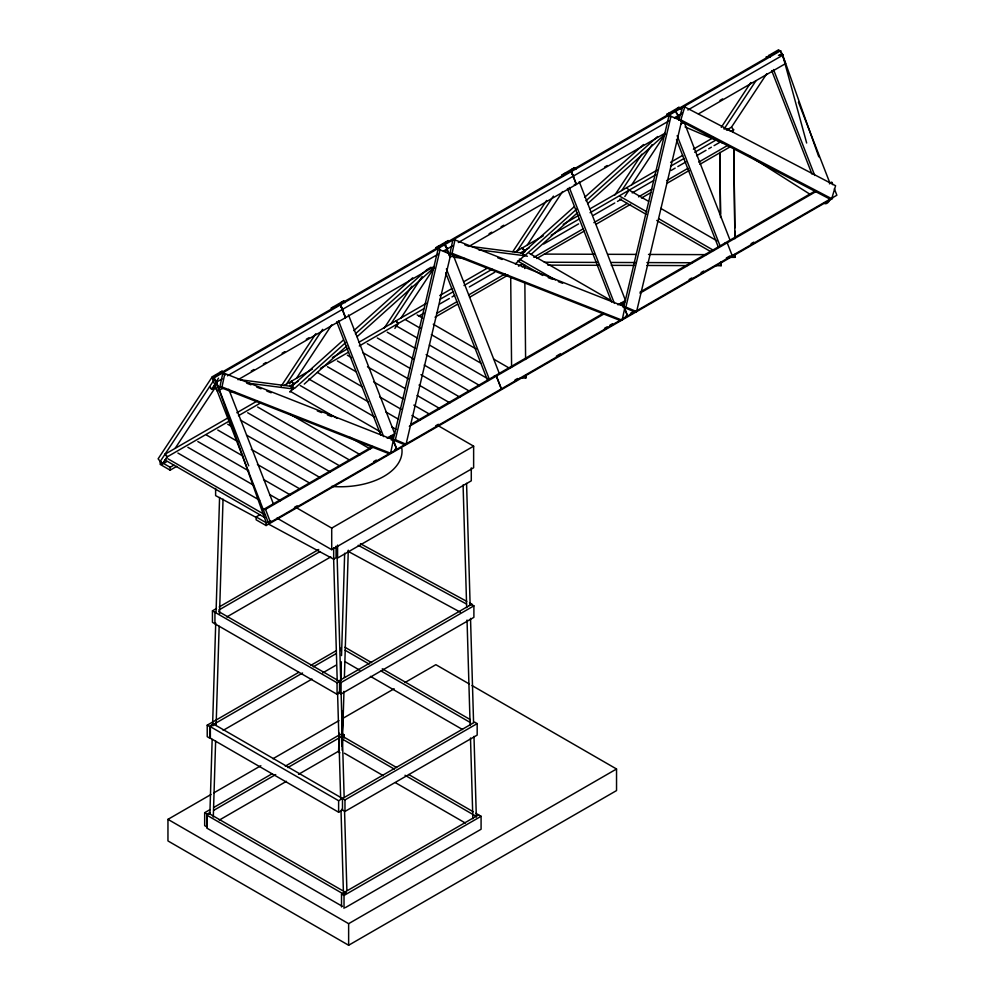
<?xml version="1.0" encoding="UTF-8"?>
<svg xmlns="http://www.w3.org/2000/svg" width="995" height="995" viewBox="0 0 995 995"><rect width="100%" height="100%" fill="white"/><g stroke="black" fill="none" stroke-linecap="round" stroke-linejoin="round"><path stroke-width="1.49" d="M210.355 726.661L210.355 738.166L338.623 812.218L342.491 809.992L344.979 811.435L477.177 735.106L477.177 723.601L474.69 722.159L338.623 800.714L210.355 726.661L212.843 725.218M337.579 545.073L337.579 558.021L471.282 480.834L471.282 467.886M338.623 812.218L338.623 800.714M216.475 608.505L212.445 610.843L212.445 622.348L337.069 694.299L339.556 692.856L339.556 681.351L218.788 611.626M714.932 265.69L721.126 265.715L721.164 261.648M339.22 746.399L339.531 734.099M209.883 813.873L212.159 739.434M212.582 725.467L215.716 623.106M216.052 612.261L219.572 497.488M213.303 817.044L215.629 741.051M216.114 725.542L219.149 626.278M219.534 613.878L223.042 499.117M338.586 751.747L339.158 733.141M340.775 680.406L341.347 661.799M341.534 655.593L344.668 553.232M342.156 750.267L343.971 691.338M344.394 677.371L348.287 550.198M219.82 387.154L222.706 373.734L224.858 373.535L393.435 439.815L390.55 453.235L388.386 453.434L219.82 387.154L221.972 386.955L390.55 453.235M221.972 386.955L224.858 373.535M834.357 188.764L836.87 195.231L619.985 320.402L449.939 253.538L452.824 240.118L454.976 239.919L625.034 306.783L622.136 320.203L619.985 320.402L270.416 522.275L268.252 522.474L212.134 377.901L342.23 302.791M449.939 253.538L452.091 253.339L454.976 239.919M391.284 440.014L395.363 439.703L440.026 249.857L450.723 254.397L406.06 444.243L403.908 444.442L393.199 439.902L437.862 250.056L440.026 249.857M670.966 116.315L625.88 307.082L636.589 311.634L681.662 120.868L670.966 116.315L668.814 116.514L623.865 306.684L622.534 303.251M682.595 107.124L678.714 120.096L680.866 119.897L831.708 198.701L835.589 185.729L684.747 106.925L682.781 107.224M680.866 119.897L684.747 106.925M248.713 465.822L216.226 381.707L218.552 378.112M212.321 376.719L158.13 458.807L162.359 464.18L160.183 461.518L214.385 379.443L216.562 382.092L211.748 389.393L209.559 386.744L211.873 389.319L216.686 382.018L212.321 376.719L222.295 370.973L221.475 372.205M162.359 464.18L167.185 456.879L229.061 421.159M162.483 464.105L167.309 456.804L165.12 454.155M175.095 448.397L215.455 387.279M281.187 386.172L315.825 333.711M332.877 307.89L333.686 306.647M286.498 384.082L322.641 329.333M342.84 302.132L343.661 300.9L345.116 302.667M289.62 383.784L291.224 381.346L293.537 383.933M296.46 378.324L331.77 324.855M290.938 387.975L293.662 383.859L291.473 381.209M342.342 309.893L343.039 309.072L340.738 306.497M384.033 328.375L411.918 286.15M391.035 323.723L422.154 276.61M447.389 241.773L448.21 240.541L435.897 247.668L436.432 249.036L438.235 246.287L439.69 248.066M401.01 317.965L433.795 268.314M394.866 328.437L398.199 323.499L396.022 320.85M445.611 251.598L447.588 248.713L445.399 246.063M512.798 251.66L546.603 200.468M563.655 174.647L564.463 173.416M517.263 250.852L553.419 196.102M573.617 168.889L574.426 167.657L575.881 169.424M527.238 245.093L562.548 191.612M522.723 253.091L524.427 250.628L522.251 247.966M573.244 176.588L573.817 175.841L571.503 173.267M614.81 195.132L641.85 154.188M621.813 190.493L652.073 144.648M678.167 108.53L678.976 107.298L680.431 109.064M631.775 184.734L664.573 135.071M624.823 196.55L628.977 190.269L626.8 187.607M676.5 118.293L678.354 115.482L676.177 112.833M721.251 127.348L750.827 82.56M779.545 50.832L778.662 49.75L768.7 55.509L766.884 58.245L766.349 56.877L769.297 56.491M724.012 129.114L755.964 80.732M726.474 130.059L731.462 127.186L766.784 73.705M731.462 127.186L733.651 129.835L732.432 131.813M782.58 55.732L783.028 55.048L780.839 52.399L782.754 54.713L778.476 55.31M289.794 392.055L293.202 388.958L291.025 386.309L239.671 379.692M515.286 263.936L524.377 255.69L522.188 253.041L470.573 246.387M346.198 342.106L294.508 388.498L292.319 385.849L343.449 339.954M353.834 330.638L412.701 277.804M355.389 333.847L426.619 269.931M304.259 384.107L346.77 345.949M357.106 336.671L434.069 267.593M527.4 256.225L524.738 255.715L522.549 253.066L574.19 206.749M584.587 197.408L643.541 144.524M525.236 251.424L522.549 253.066M524.738 255.715L576.727 209.074M585.968 200.779L657.608 136.526M531.044 254.409L577.262 212.955M587.659 203.627L665.07 134.188M268.538 524.104L333.673 559.178L336.074 557.685L336.074 546.18M331.882 309.395L331.347 308.027L343.661 300.9M562.648 176.165L562.125 174.797L574.426 167.657M670.468 114.823L669.013 113.057L667.197 115.806L666.662 114.437L678.976 107.298M343.474 302.07L438.049 247.469L435.897 247.668M440.474 246.063L569.264 171.712M570.508 170.991L778.476 50.919L780.627 50.733L785.627 63.568L698.428 113.915M780.627 50.733L214.174 377.777L212.01 377.976L216.412 381.682M216.562 382.092L222.059 378.921M227.42 375.824L438.086 254.198M443.447 251.113L452.949 245.616M458.322 242.519L668.976 120.892M674.336 117.808L682.284 113.206M687.856 109.997L783.028 55.048M211.748 389.393L215.579 387.179L214.323 387.018L216.5 389.667M251.262 371.035L253.949 369.493M263.339 364.07L266.026 362.516M282.132 353.213L284.819 351.67M306.286 339.27L308.972 337.715M427.066 269.546L431.059 267.232M489.092 233.725L491.766 232.183M501.119 226.785L503.793 225.243M574.264 184.56L576.292 184.436L571.292 171.588M604.55 167.073L607.224 165.531M719.945 100.445L722.619 98.903M219.298 390.55L217.009 390.811L223.004 388.398M238.004 379.742L433.969 266.598M453.894 255.093L450.063 257.307L445.063 244.459M664.834 133.305L468.894 246.437L464.876 244.857M680.966 124.002L683.453 122.572M228.775 417.402L164.996 454.23L167.185 456.879M236.835 412.751L256.959 401.134M283.811 385.637L312.442 369.095M332.429 357.566L348.412 348.337M359.071 342.18L426.395 303.313M439.753 295.602L451.78 288.649M463.807 281.709L487.861 267.817M514.589 252.394L543.22 235.865M563.195 224.335L579.189 215.107M589.836 208.95L657.222 170.045M670.605 162.322L682.657 155.357M693.378 149.175L713.465 137.571M238.452 415.723L261.275 402.552M289.694 386.147L298.04 381.321M320.452 368.386L348.561 352.155M359.27 345.974L423.708 308.773M439.815 299.47L453.247 291.722M463.981 285.528L492.177 269.247M520.596 252.829L529.191 247.867M551.155 235.193L579.339 218.925M590.072 212.731L655.804 174.772M670.568 166.252L683.988 158.503M694.721 152.31L716.176 139.909M733.651 129.835L731.163 131.265L724.248 128.305M176.762 466.344L170.145 470.162L160.183 464.404L160.307 461.456M163.827 463.322L166.513 461.779M418.696 316.174L424.032 313.102M440.014 303.861L449.342 298.475M452.016 296.945L454.678 295.403M469.329 286.933L494.652 272.319M543.743 243.986L578.592 223.875M593.331 215.355L614.773 202.98M617.46 201.425L621.477 199.112M632.211 192.906L653.678 180.518M671.127 170.443L675.157 168.118M677.831 166.575L685.891 161.924M696.624 155.718L706.015 150.295M708.701 148.752L711.388 147.198M714.062 145.656L719.435 142.546M160.183 461.518L170.145 467.277L173.889 465.125M436.544 313.475L456.693 301.846M468.794 294.856L505.074 273.911M518.507 266.15L522.537 263.824M533.842 257.307L583.194 228.813M593.866 222.656L627.211 203.403M638.516 196.873L651.887 189.149M666.6 180.655L688.005 168.292M698.714 162.123L728.141 145.133M435.039 317.218L457.601 304.196M469.54 297.306L508.01 275.093M522.126 266.946L524.676 265.466M536.74 258.513L584.189 231.114M596.129 224.223L630.619 204.311M641.489 198.03L650.78 192.669M666.7 183.478L689.261 170.456M699.883 164.324L729.969 146.949M372.665 446.456L263.252 509.627L265.541 509.365L270.416 522.275M387.117 438.123L394.716 433.733L348.474 314.917M410.699 424.504L603.492 313.201M617.945 304.856L625.494 300.502L579.239 181.687M640.146 292.032L815.738 190.654M265.416 509.428L372.926 447.352M389.169 437.987L394.356 434.989M409.318 426.345L603.828 314.047M620.059 304.681L625.022 301.808M639.996 293.164L815.751 191.699M829.395 183.826L831.87 182.383L832.765 184.672M832.566 198.502L266.1 525.547L256.125 519.8L256.125 516.915L259.869 514.763M256.125 516.915L266.1 522.673L270.541 522.201M268.252 522.474L270.876 520.97M294.458 507.351L297.132 505.796M373.635 461.63L376.321 460.076M394.729 449.454L396.893 449.255L391.893 436.407L389.605 436.681M435.686 425.81L438.347 424.28M514.95 380.04L517.624 378.498M556.379 356.135L560.384 353.81M604.487 328.35L607.161 326.808M609.823 325.265L612.497 323.723M625.382 316.286L627.658 316.024L624.362 307.542L634.424 311.833L636.589 311.634M630.482 313.338L633.156 311.808M689.1 279.508L691.761 277.966M701.089 272.58L703.751 271.038M726.313 258.016L730.044 255.864M751.101 243.7L753.775 242.158M295.527 507.214L331.708 528.109L473.632 446.17L473.632 467.749L331.708 549.688L276.996 518.109M219.174 606.962L318.723 549.489M218.776 610.084L320.104 551.566M226.773 616.975L330.775 556.914M302.555 673.006L209.709 726.611L209.709 738.116L207.221 736.686L207.221 725.168L298.724 672.346M310.826 665.356L336.397 650.593M213.925 723.726L209.311 726.387L207.221 725.168M313.325 666.799L336.198 653.591M213.49 725.591L214.858 724.795L344.979 799.918L477.177 723.601M223.166 730.355L311.97 679.087M322.741 672.869L336.198 665.095M212.445 610.843L337.069 682.794L339.556 681.351M473.894 605.843L471.406 604.4L338.574 681.09L341.061 682.533L473.894 605.843L473.894 617.348L341.061 694.037L338.574 692.595M471.991 685.543L616.539 768.998L616.539 790.577L348.636 945.25L167.956 840.937L167.956 819.358L211.04 794.483M213.726 792.928L260.852 765.727M272.966 758.725L338.934 720.641M342.964 718.315L394.132 688.776M404.903 682.558L435.86 664.685L469.317 684M209.858 812.579L207.171 814.134L207.171 827.081L204.671 825.639L204.671 812.691L210.057 809.594M214.087 807.268L271.871 773.899M285.304 766.15L340.402 734.335M213.888 810.253L275.702 774.57M287.804 767.58L344.233 734.994L344.233 737.88M206.749 815.104L209.249 813.661L346.31 892.801L343.822 894.244L206.749 815.104L206.749 828.051L342.479 906.408M219.261 820.104L286.448 781.311M298.55 774.321L338.86 751.051M341.521 906.942L341.521 893.995L478.595 814.868M341.521 893.995L344.021 895.438L481.082 816.298L481.082 829.245L345.364 907.614M167.956 819.358L348.636 923.671L616.539 768.998M779.62 55.123L782.754 54.713M766.349 56.877L768.513 56.678M678.789 108.48L676.637 108.679L677.172 110.047M673.802 111.353L675.966 111.154L677.01 113.84M666.662 114.437L668.827 114.238M572.088 169.038L574.239 168.839M569.14 171.787L571.416 171.513L576.416 184.361M562.125 174.797L564.277 174.598M831.87 182.383L829.718 182.583L798.438 102.199M831.708 198.701L829.556 198.9L680.903 121.241M445.859 241.909L448.024 241.71M442.912 244.658L445.188 244.397L446.233 247.071M725.044 243.016L727.208 242.817L732.208 255.665M338.238 305.092L340.638 304.756L345.638 317.592M331.347 308.027L333.499 307.828M620.382 303.45L622.659 303.176L623.927 306.435M622.87 306.982L625.034 306.783M222.109 372.142L219.945 372.341L220.48 373.71M212.134 377.901L214.298 377.702L219.174 390.612M494.279 376.247L496.43 376.048L501.43 388.896M494.154 376.321L496.306 376.122L501.306 388.97M389.48 436.755L391.644 436.556M729.497 257.369L735.143 257.344L735.143 254.471M520.161 378.05L525.808 378.025L525.808 375.152M544.377 254.098L594.115 254.26M608.094 254.31L636.079 254.409M648.504 254.446L706.002 254.645M544.352 262.232L597.187 262.419M611.179 262.469L636.041 262.543M646.924 262.58L691.985 262.742M547.847 265.13L598.903 265.304M611.278 265.342L634.487 265.416M646.862 265.466L687.085 265.603M478.657 249.795L524.377 255.69M453.185 257.108L465.386 258.675M247.879 383.112L293.202 388.958M230.106 391.421L234.633 392.005M497.736 257.767L502.052 259.471M548.183 277.617L552.511 279.309M558.282 281.585L562.598 283.276M452.091 253.339L622.136 320.203M222.706 373.734L225.492 374.816M246.648 383.15L250.976 384.841M256.747 387.117L261.063 388.809M266.834 391.085L271.162 392.776M317.293 410.923L321.621 412.626M327.38 414.89L331.708 416.594M395.363 439.703L406.06 444.243M685.07 126.937L722.644 143.056M256.324 517.537L215.617 495.622L215.617 488.421M469.242 605.507L472.215 604.326L469.491 602.846M360.439 543.73L466.767 601.366M358.212 545.297L466.531 604.04M347.976 551.267L460.399 612.211M629.897 190.555L648.665 201.4M660.73 208.365L717.034 240.877M619.922 196.313L646.738 211.798M658.802 218.763L713.776 250.491M619.736 199.087L646.016 214.261M656.762 220.467L710.505 251.486M529.24 253.315L611.029 300.527M519.278 259.061L555.471 279.968M517.562 260.951L542.685 275.466M417.154 314.93L422.514 318.027M433.248 324.221L476.145 348.984M493.582 359.046L509.664 368.337M405.848 319.905L420.599 328.425M431.32 334.618L480.933 363.25M395.873 325.663L417.328 338.051M429.392 345.016L488.383 379.07M387.254 332.193L415.412 348.449M426.134 354.643L479.764 385.6M377.279 337.952L413.485 358.847M424.206 365.041L469.789 391.358M367.317 343.698L410.214 368.473M420.947 374.667L459.827 397.117M362.702 352.553L408.298 378.871M419.019 385.065L449.852 402.863M347.379 355.215L351.397 357.541M367.491 366.819L405.027 388.498M417.092 395.463L439.889 408.622M337.404 360.974L356.173 371.807M373.61 381.869L403.099 398.896M413.833 405.089L429.915 414.38M437.452 425.275L473.632 446.17M327.442 366.72L362.304 386.856M379.729 396.918L401.184 409.293M411.905 415.487L419.952 420.139M317.467 372.478L368.424 401.893M385.849 411.955L397.913 418.92M308.848 379.008L374.543 416.942M391.968 427.004L395.985 429.318M300.216 385.538L380.662 431.979M290.241 391.296L337.168 418.385M349.991 437.303L370.103 448.907M289.085 413.646L360.14 454.665M257.655 407.017L350.165 460.424M247.693 412.763L340.203 466.182M240.404 420.077L330.228 471.928M227.755 424.28L231.773 426.594M246.524 435.113L320.266 477.687M217.781 430.039L237.892 441.643M251.3 449.379L310.291 483.446M206.475 435.014L242.68 455.909M257.419 464.429L300.328 489.192M197.843 441.544L248.8 470.958M263.538 479.478L290.353 494.95M187.881 447.302L253.576 485.224M269.657 494.515L280.391 500.709M177.906 453.048L259.695 500.274M167.944 458.807L264.471 514.539M165.17 460.088L264.857 517.636M344.904 647.223L371.595 662.633M382.267 668.802L470.361 719.659M345.078 650.208L369.108 664.075M381.11 671.016L470.535 722.644M345.078 661.712L359.755 670.195M370.438 676.364L462.538 729.534M341.745 733.564L344.233 734.994M341.521 735.728L396.619 767.531M408.721 774.52L473.222 811.758M475.908 813.313L481.082 816.298M341.981 738.875L394.281 769.073M405.015 775.267L476.107 816.298M344.407 753.215L383.386 775.714M395.475 782.704L465.349 823.039M204.671 812.691L207.171 814.134M338.561 692.271L339.556 692.856M341.472 809.383L342.491 809.992L342.491 798.487M748.75 155.518L751.362 157.16M753.961 158.814L809.967 194.224M768.7 55.509L770.155 57.275M522.126 248.041L524.303 250.69M445.275 246.138L447.464 248.787M395.898 320.925L398.075 323.574M340.613 306.572L342.79 309.221M773.501 69.526L814.731 175.456M771.697 70.62L811.97 174.075M684.349 122.758L730.031 240.143M677.906 116.154L679.025 119.039M677.16 135.668L720.069 245.889M676.488 139.661L718.44 247.444M624.176 307.467L627.534 316.099M569.277 187.433L614.4 303.388M567.461 188.528L611.651 302.057M453.011 254.558L499.266 373.374M447.141 249.397L450.188 257.232M446.394 268.899L489.291 379.132M445.71 272.904L487.662 380.675M341.322 302.269L341.845 303.637M340.514 304.818L345.389 317.741M391.769 436.482L396.632 449.404M338.499 320.676L383.635 436.618M336.696 321.758L380.874 435.288M228.775 389.281L273.351 503.806M809.507 130.668L782.567 54.725L806.659 143.019M809.631 130.954L818.798 156.824M216.475 382.341L266.225 522.599M466.568 483.346L470.113 604.438M470.523 618.417L473.57 722.432M473.981 736.399L476.344 817.131M463.085 484.975L466.68 607.622M467.041 620.034L470.137 725.604M470.498 738.029L472.861 818.748M337.156 558.071L340.738 680.717M341.111 693.129L344.146 797.144M344.556 811.124L346.882 890.301M333.623 558.145L337.218 680.791M337.579 693.204L340.676 798.774M341.036 811.186L343.362 890.363M733.837 149.362L734.944 238.7M733.8 149.15L734.77 227.979M734.82 231.076L734.895 237.258M735.094 254.26L735.143 257.344M719.783 152.832L720.579 217.519M719.746 152.31L720.504 214.124M524.651 265.043L524.713 268.55M524.85 282.431L525.609 359.456M525.77 374.928L525.808 378.025M510.696 276.647L511.592 367.217M721.126 262.842L721.126 265.715M348.636 923.671L348.636 945.25M344.979 799.918L344.979 811.435M344.021 895.438L344.021 908.385M341.074 647.894L341.074 650.767M341.061 682.533L341.061 694.037M337.069 682.794L337.069 694.299M333.673 547.66L333.673 559.178M331.708 528.109L331.708 549.688M266.1 522.673L266.1 525.547M214.932 612.273L214.932 623.79M170.145 467.277L170.145 470.162M339.892 752.805A1.766 1.057 1.8 0 1 338.822 751.225M401.868 448.509A61.678 35.609 0 0 1 331.584 486.406M829.88 199.522A4.403 2.662 -57.7 0 1 826.882 203.328A4.403 2.662 -57.7 0 1 823.872 202.681M342.865 710.791L341.795 746.337L342.865 710.791"/></g></svg>
